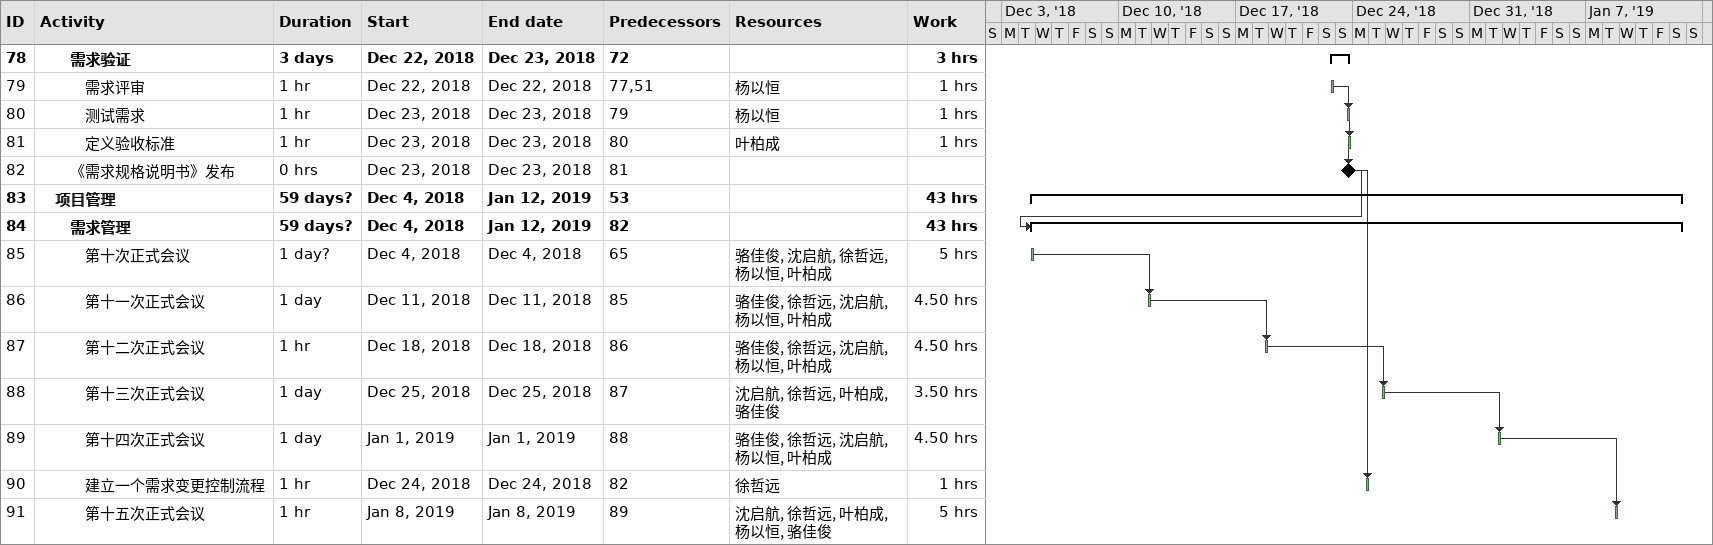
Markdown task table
| ID | Level | Task | Duration | Start | Finish | Predecessors | Resources | Work (h) |
|---|---|---|---|---|---|---|---|---|
| 78 | 3 | **需求验证** | 3d | 2018-12-22 | 2018-12-23 | 72 |  | 3 |
| 79 | 4 | 需求评审 | 1h | 2018-12-22 | 2018-12-22 | 77, 51 | 杨以恒 | 1 |
| 80 | 4 | 测试需求 | 1h | 2018-12-23 | 2018-12-23 | 79 | 杨以恒 | 1 |
| 81 | 4 | 定义验收标准 | 1h | 2018-12-23 | 2018-12-23 | 80 | 叶柏成 | 1 |
| 82 | 3 | 《需求规格说明书》发布 | 0h | 2018-12-23 | 2018-12-23 | 81 |  |  |
| 83 | 2 | **项目管理** | 59d? | 2018-12-04 | 2019-01-12 | 53 |  | 43 |
| 84 | 3 | **需求管理** | 59d? | 2018-12-04 | 2019-01-12 | 82 |  | 43 |
| 85 | 4 | 第十次正式会议 | 1d? | 2018-12-04 | 2018-12-04 | 65 | 骆佳俊, 沈启航, 徐哲远, 杨以恒, 叶柏成 | 5 |
| 86 | 4 | 第十一次正式会议 | 1d | 2018-12-11 | 2018-12-11 | 85 | 骆佳俊, 徐哲远, 沈启航, 杨以恒, 叶柏成 | 4.50 |
| 87 | 4 | 第十二次正式会议 | 1h | 2018-12-18 | 2018-12-18 | 86 | 骆佳俊, 徐哲远, 沈启航, 杨以恒, 叶柏成 | 4.50 |
| 88 | 4 | 第十三次正式会议 | 1d | 2018-12-25 | 2018-12-25 | 87 | 沈启航, 徐哲远, 叶柏成, 骆佳俊 | 3.50 |
| 89 | 4 | 第十四次正式会议 | 1d | 2019-01-01 | 2019-01-01 | 88 | 骆佳俊, 徐哲远, 沈启航, 杨以恒, 叶柏成 | 4.50 |
| 90 | 4 | 建立一个需求变更控制流程 | 1h | 2018-12-24 | 2018-12-24 | 82 | 徐哲远 | 1 |
| 91 | 4 | 第十五次正式会议 | 1h | 2019-01-08 | 2019-01-08 | 89 | 沈启航, 徐哲远, 叶柏成, 杨以恒, 骆佳俊 | 5 |
